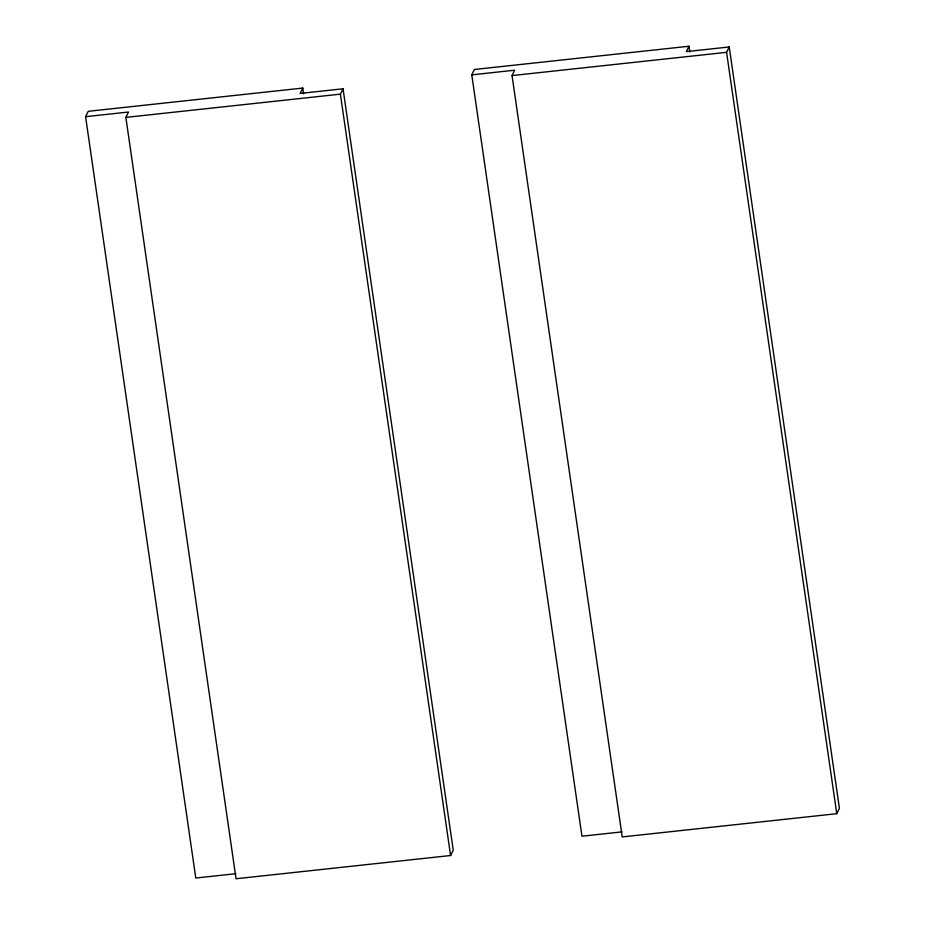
<?xml version="1.0" encoding="UTF-8"?>
<svg xmlns="http://www.w3.org/2000/svg" width="925" height="925" viewBox="0 0 925 925"><rect width="100%" height="100%" fill="white"/><g stroke="black" fill="none" stroke-linecap="round" stroke-linejoin="round"><path stroke-width="1.39" d="M235.817 873.697L195.776 878.033L85.586 116.677L88.233 111.312L302.776 88.072L303.597 93.783M302.776 88.072L300.139 93.437L343.048 88.788L453.227 850.144L450.591 855.521L236.048 878.75L125.858 117.394L128.494 112.029L85.586 116.677M450.591 855.521L340.4 94.153L343.048 88.788M622.005 831.876L581.952 836.212L471.773 74.856L474.409 69.479L688.952 46.25L689.784 51.962M688.952 46.25L686.315 51.615L729.224 46.967L839.414 808.323L836.767 813.688L622.224 836.928L512.034 75.573L514.682 70.207L471.773 74.856M836.767 813.688L726.587 52.332L729.224 46.967M125.858 117.394L340.4 94.153M512.034 75.573L726.587 52.332"/></g></svg>
